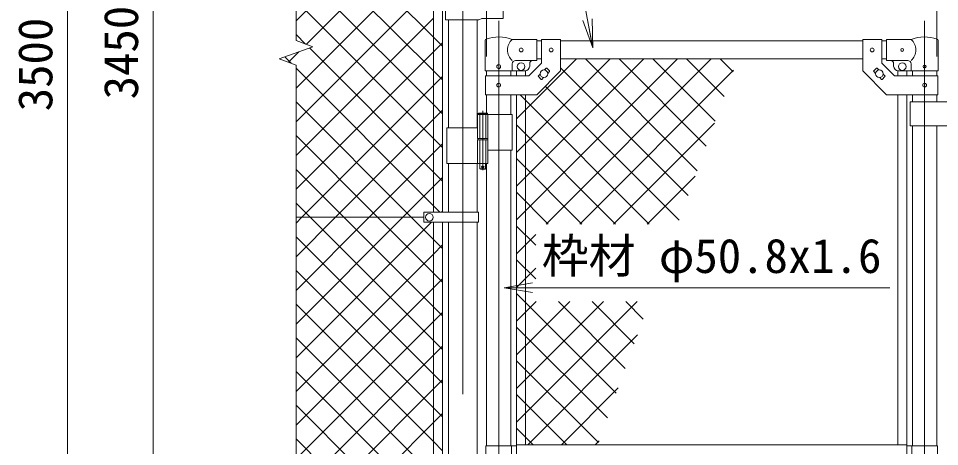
# Model space of a CAD drawing. Units: millimetres, scale not verified. Extents: x -6300 to 6300, y -4455 to 4455.
# Drawn here: x 176 to 2110, y 308 to 1207 of the extents above; entities that cross this region are included whole.
import ezdxf
from ezdxf.enums import TextEntityAlignment as Align

# ---------------------------------------------------------------- set-up
doc = ezdxf.new("R2010")
doc.units = ezdxf.units.MM
doc.header["$LTSCALE"] = 30
doc.linetypes.add('DASHED', pattern=[7.5, 6, -1.5])
doc.linetypes.add('USER1', pattern=[50.8, 31.75, -6.35, 6.35, -6.35])
for name, color, linetype, lineweight in [('0-1_D-BMK', 2, 'USER1', 13), ('0-2_D-STR1', 1, 'Continuous', 18), ('0-3_D-STR3', 3, 'Continuous', 13), ('0-7_D-STR-DIM', 7, 'Continuous', 9), ('0-8_0', 7, 'Continuous', 9), ('0-9_D-STR-TXT', 7, 'Continuous', 9), ('0-A_D-STR2', 7, 'Continuous', 9)]:
    doc.layers.add(name, color=color, linetype=linetype, lineweight=lineweight)
doc.styles.add('ＭＳ ゴシック', font='')
doc.styles.get('ＭＳ ゴシック').set_extended_font_data('MS Gothic')

# ---------------------------------------------------------------- blocks, each defined once
blk = doc.blocks.new('_Open')
at = {"layer": '0-8_0'}
blk.add_line((-30, 5), (0, 0), dxfattribs=at)
blk.add_lwpolyline([(-30, -5), (0, 0), (-30, 0)], dxfattribs=at)

msp = doc.modelspace()

# ---------------------------------------------------------------- linework, layer by layer
at = {"layer": '0-1_D-BMK'}
for p, q in [((1108.84, 2894.97), (1108.84, -1050.85)), ((1184.24, 1201.46), (1184.24, -636.94)), ((2078.44, 1201.46), (2078.44, -636.94)), ((1150.68, 1013.14), (1150.68, 888.26)), ((1154.31, 895.23), (1147.06, 895.23))]:
    msp.add_line(p, q, dxfattribs=at)
at = {"layer": '0-2_D-STR1'}
for p, q in [((1078.59, 1203.83), (1078.59, 977.23)), ((1139.09, 1203.83), (1139.09, 977.23)), ((1264.24, 1159.73), (1274.24, 1159.73)), ((1314.24, 1159.73), (1948.44, 1159.73)), ((1988.44, 1159.73), (1998.44, 1159.73)), ((1264.24, 1121.73), (1274.24, 1121.73)), ((1314.24, 1121.73), (1948.44, 1121.73)), ((1988.44, 1121.73), (1998.44, 1121.73)), ((1158.84, 1096.73), (1158.84, 1086.68)), ((1209.64, 1096.73), (1209.64, 1086.68)), ((2053.04, 1096.73), (2053.04, 1086.68)), ((2103.84, 1096.73), (2103.84, 1086.68)), ((1158.84, 1046.68), (1158.84, 1008.23)), ((1209.64, 1046.68), (1209.64, 1005.23)), ((2053.04, 1046.68), (2053.04, 1031.68)), ((2103.84, 1046.68), (2103.84, 1031.68)), ((2053.04, 981.68), (2053.04, 309.73)), ((2103.84, 981.68), (2103.84, 309.73)), ((1209.64, 930.23), (1209.64, 309.73)), ((1078.59, 902.23), (1078.59, 800.23)), ((1139.09, 902.23), (1139.09, 800.23)), ((1158.84, 902.23), (1158.84, 309.73)), ((1078.59, 779.23), (1078.59, 110.23)), ((1139.09, 779.23), (1139.09, 110.23))]:
    msp.add_line(p, q, dxfattribs=at)
at = {"layer": '0-3_D-STR3'}
for p, q in [((1047.34, 1469.43), (1047.34, 800.23)), ((1066.34, 1469.43), (1066.34, 800.23)), ((1072.74, 1253.83), (1072.74, 1203.83)), ((1193.84, 1206.83), (1193.84, 1250.83)), ((1072.74, 1203.83), (1142.64, 1203.83)), ((1148.64, 1206.83), (1142.64, 1203.83)), ((1148.64, 1206.83), (1193.84, 1206.83)), ((1264.24, 1162.73), (1212.79, 1162.73)), ((1264.24, 1162.73), (1264.24, 1118.73)), ((1274.24, 1162.93), (1274.24, 1113.24)), ((1274.24, 1162.93), (1314.24, 1162.93)), ((1314.24, 1162.93), (1314.24, 1096.68)), ((1948.44, 1162.93), (1948.44, 1096.68)), ((1988.44, 1162.93), (1948.44, 1162.93)), ((1988.44, 1162.93), (1988.44, 1113.24)), ((1998.44, 1162.73), (2049.89, 1162.73)), ((1998.44, 1162.73), (1998.44, 1118.73)), ((1155.69, 1096.73), (1155.69, 1160.42)), ((2106.99, 1096.73), (2106.99, 1160.42)), ((1212.79, 1096.73), (1212.79, 1111.73)), ((1264.24, 1118.73), (1219.79, 1118.73)), ((1247.67, 1086.68), (1274.24, 1113.24)), ((1249.24, 1111.73), (1249.24, 1106.73)), ((2015.01, 1086.68), (1988.44, 1113.24)), ((1998.44, 1118.73), (2042.89, 1118.73)), ((2013.44, 1111.73), (2013.44, 1106.73)), ((2049.89, 1096.73), (2049.89, 1111.73)), ((1155.69, 1096.73), (1212.79, 1096.73)), ((1156.54, 1086.68), (1247.67, 1086.68)), ((1156.54, 1086.68), (1156.54, 1046.68)), ((1212.79, 1096.73), (1239.24, 1096.73)), ((1221.74, 1096.73), (1221.74, 1086.68)), ((1240.74, 1096.73), (1240.74, 1086.68)), ((1267.58, 1086.08), (1271.29, 1089.8)), ((1267.58, 1084.67), (1273.23, 1079.01)), ((1280.12, 1098.63), (1283.84, 1102.34)), ((1285.25, 1102.34), (1290.91, 1096.69)), ((1287.19, 1091.56), (1290.91, 1095.27)), ((1977.43, 1102.34), (1971.78, 1096.69)), ((1975.49, 1091.56), (1971.78, 1095.27)), ((1982.56, 1098.63), (1978.85, 1102.34)), ((1995.11, 1084.67), (1989.45, 1079.01)), ((1995.11, 1086.08), (1991.39, 1089.8)), ((2106.14, 1086.68), (2015.01, 1086.68)), ((2021.94, 1096.73), (2021.94, 1086.68)), ((2049.89, 1096.73), (2023.44, 1096.73)), ((2040.94, 1096.73), (2040.94, 1086.68)), ((2106.99, 1096.73), (2049.89, 1096.73)), ((2106.14, 1086.68), (2106.14, 1046.68)), ((1274.65, 1079.01), (1278.36, 1082.72)), ((1988.04, 1079.01), (1984.32, 1082.72)), ((1221.74, 1046.68), (1221.74, 312.23)), ((1240.74, 1046.68), (1240.74, 312.23)), ((2021.94, 1046.68), (2021.94, 312.23)), ((2040.94, 1046.68), (2040.94, 312.23)), ((2168.24, 1031.68), (2048.24, 1031.68)), ((2048.24, 1031.68), (2048.24, 981.68)), ((1140.68, 1007.23), (1141.68, 1008.23)), ((1140.68, 1007.23), (1140.68, 1005.23)), ((1140.68, 1007.23), (1160.68, 1007.23)), ((1159.68, 1008.23), (1141.68, 1008.23)), ((1139.88, 1005.23), (1139.88, 955.23)), ((1212.79, 1005.23), (1139.88, 1005.23)), ((1161.48, 1005.23), (1161.48, 955.23)), ((1212.79, 1005.23), (1212.79, 930.23)), ((1139.88, 977.23), (1075.54, 977.23)), ((1075.54, 977.23), (1075.54, 902.23)), ((2168.24, 981.68), (2048.24, 981.68)), ((1161.48, 955.23), (1139.88, 955.23)), ((1161.48, 952.23), (1139.88, 952.23)), ((1139.88, 952.23), (1139.88, 902.23)), ((1140.18, 955.23), (1140.18, 952.23)), ((1161.18, 952.23), (1140.18, 952.23)), ((1161.18, 955.23), (1161.18, 952.23)), ((1161.48, 952.23), (1161.48, 902.23)), ((1212.79, 930.23), (1161.59, 930.23)), ((1161.48, 902.23), (1075.54, 902.23)), ((1145.68, 890.23), (1144.68, 891.23)), ((1155.68, 890.23), (1145.68, 890.23)), ((1155.68, 890.23), (1156.68, 891.23)), ((1156.68, 902.23), (1156.68, 891.23)), ((1026.84, 800.23), (1026.84, 779.23)), ((1141.64, 800.23), (1026.84, 800.23)), ((1141.64, 800.23), (1141.64, 779.23)), ((758.84, 789.73), (1026.84, 789.73)), ((1141.64, 779.23), (1026.84, 779.23)), ((1047.34, 779.23), (1047.34, 110.23)), ((1066.34, 779.23), (1066.34, 110.23)), ((1157.24, 309.73), (1157.24, 259.73)), ((1157.24, 309.73), (1221.34, 309.73)), ((1211.24, 309.73), (1211.24, 259.73)), ((2041.34, 312.23), (1221.34, 312.23)), ((1221.34, 257.23), (1221.34, 312.23)), ((2041.34, 291.23), (2041.34, 312.23)), ((2105.44, 309.73), (2041.34, 309.73)), ((2051.44, 309.73), (2051.44, 291.23)), ((2105.44, 309.73), (2105.44, 291.23))]:
    msp.add_line(p, q, dxfattribs=at)
at = {"layer": '0-3_D-STR3', "linetype": 'DASHED'}
for p, q in [((1144.38, 1005.23), (1144.38, 955.23)), ((1156.98, 1005.23), (1156.98, 955.23)), ((1144.38, 952.23), (1144.38, 902.23)), ((1156.98, 952.23), (1156.98, 902.23))]:
    msp.add_line(p, q, dxfattribs=at)
at = {"layer": '0-3_D-STR3'}
for points in [[(1156.54, 1046.68), (1264.24, 1046.68), (1314.24, 1096.68)], [(2106.14, 1046.68), (1998.44, 1046.68), (1948.44, 1096.68)], [(1159.68, 1008.23), (1160.68, 1007.23), (1160.68, 1005.23)], [(1144.68, 902.23), (1144.68, 891.23), (1156.68, 891.23)]]:
    msp.add_lwpolyline(points, dxfattribs=at)
for centre, radius in [((1231.24, 1140.73), 4), ((1294.24, 1140.68), 4), ((1968.44, 1140.68), 4), ((2031.44, 1140.73), 3), ((1184.24, 1105.73), 4), ((1231.24, 1105.73), 8), ((2031.44, 1105.73), 8), ((2078.44, 1105.73), 3), ((1279.24, 1090.68), 8), ((1983.44, 1090.68), 8), ((1184.24, 1066.68), 4), ((2078.44, 1066.68), 4), ((1150.68, 895.23), 2.5), ((1038.84, 789.73), 8)]:
    msp.add_circle(centre, radius, dxfattribs=at)
for centre, radius, start, end in [((1158.99, 1160.42), 3.3, 109.22051, 180), ((1184.24, 1087.99), 80, 69.0916, 109.22051), ((1230.99, 1140.73), 28.55, 129.59418, 230.40582), ((2078.44, 1087.99), 80, 70.77949, 110.9084), ((2031.7, 1140.73), 28.55, 309.59418, 50.40582), ((2103.69, 1160.42), 3.3, 0, 70.77949), ((1219.79, 1111.73), 7, 90, 180), ((1239.24, 1106.73), 10, 270, 0), ((1256.24, 1111.73), 7, 90, 180), ((1284.55, 1101.64), 1, 45, 135), ((1978.14, 1101.64), 1, 45, 135), ((2006.44, 1111.73), 7, 0, 90), ((2023.44, 1106.73), 10, 180, 270), ((2042.89, 1111.73), 7, 0, 90), ((1268.28, 1085.37), 1, 135, 225), ((1290.2, 1095.98), 1, 315, 45), ((1972.48, 1095.98), 1, 135, 225), ((1994.4, 1085.37), 1, 315, 45), ((1273.94, 1079.72), 1, 225, 315), ((1988.75, 1079.72), 1, 225, 315)]:
    msp.add_arc(centre, radius, start, end, dxfattribs=at)
at = {"layer": '0-7_D-STR-DIM'}
for p, q in [((1158.84, 1126.73), (1158.84, 3139.73)), ((2103.84, 1126.73), (2103.84, 3139.73)), ((2103.84, 1126.73), (2103.84, 3139.73)), ((758.84, 1160.38), (758.84, 2922.73)), ((278.84, -580.27), (278.84, 2799.73)), ((458.84, -530.27), (458.84, 2799.73)), ((723.6, 1121.9), (794.08, 1147.55)), ((794.08, 1147.55), (758.84, 1160.38)), ((758.84, 1109.07), (723.6, 1121.9)), ((758.84, -733.27), (758.84, 1109.07))]:
    msp.add_line(p, q, dxfattribs=at)
at = {"layer": '0-9_D-STR-TXT'}
for points in [[(1990.59, 1551.82), (1306.28, 1551.82), (1381.17, 1147.07)], [(2005.28, 641.81), (1479.04, 641.81), (1197.49, 641.81)]]:
    msp.add_lwpolyline(points, dxfattribs=at)
at = {"layer": '0-A_D-STR2'}
for p, q in [((758.84, 1201.79), (1026.48, 1469.43)), ((1047.34, 1167.37), (758.84, 1455.87)), ((1047.34, 1096.66), (758.84, 1385.16)), ((758.84, 1060.37), (1047.34, 1348.87)), ((1047.34, 1025.95), (758.84, 1314.45)), ((758.84, 989.66), (1047.34, 1278.16)), ((1047.34, 955.24), (758.84, 1243.74)), ((758.84, 918.95), (1047.34, 1207.45)), ((778.74, 1153.14), (758.84, 1173.03)), ((1066.34, 1148.37), (1047.34, 1167.37)), ((1047.34, 1136.74), (1066.34, 1155.74)), ((748.22, 1112.94), (735.08, 1126.08)), ((742.71, 1114.95), (764.57, 1136.81)), ((758.84, 848.24), (1047.34, 1136.74)), ((1221.74, 996.03), (1347.44, 1121.73)), ((1221.74, 925.32), (1418.15, 1121.73)), ((1221.74, 854.61), (1488.86, 1121.73)), ((1221.74, 783.9), (1559.57, 1121.73)), ((1284.02, 775.46), (1630.28, 1121.73)), ((1581.95, 835.34), (1314.24, 1103.04)), ((1600.79, 887.21), (1366.27, 1121.73)), ((1619.64, 939.07), (1436.98, 1121.73)), ((1638.48, 990.94), (1507.69, 1121.73)), ((1657.33, 1042.8), (1578.4, 1121.73)), ((1676.17, 1094.67), (1649.11, 1121.73)), ((1066.34, 1077.66), (1047.34, 1096.66)), ((1047.34, 1066.03), (1066.34, 1085.03)), ((1354.73, 775.46), (1677.45, 1098.19)), ((771.04, 789.73), (1047.34, 1066.03)), ((1563.1, 783.48), (1282.07, 1064.51)), ((1500.4, 775.46), (1229.19, 1046.68)), ((1000.73, 789.73), (758.84, 1031.61)), ((1066.34, 1006.95), (1047.34, 1025.95)), ((1047.34, 995.32), (1066.34, 1014.32)), ((841.75, 789.73), (1047.34, 995.32)), ((1425.44, 775.46), (1637.1, 987.12)), ((1429.69, 775.46), (1221.74, 983.41)), ((930.02, 789.73), (758.84, 960.9)), ((1066.34, 936.24), (1047.34, 955.24)), ((1047.34, 924.61), (1066.34, 943.61)), ((912.46, 789.73), (1047.34, 924.61)), ((1358.98, 775.46), (1221.74, 912.7)), ((859.3, 789.73), (758.84, 890.19)), ((1047.34, 853.9), (1066.34, 872.9)), ((1496.15, 775.46), (1596.74, 876.05)), ((983.17, 789.73), (1047.34, 853.9)), ((1288.27, 775.46), (1221.74, 841.99)), ((788.59, 789.73), (758.84, 819.48)), ((1064.38, 800.23), (1066.34, 802.19)), ((758.84, 777.53), (771.04, 789.73)), ((758.84, 706.82), (841.75, 789.73)), ((758.84, 636.11), (912.46, 789.73)), ((758.84, 565.4), (983.17, 789.73)), ((758.84, 494.69), (1043.38, 779.23)), ((1047.34, 530.98), (788.59, 789.73)), ((1047.34, 601.69), (859.3, 789.73)), ((1047.34, 672.4), (930.02, 789.73)), ((1047.34, 743.11), (1000.73, 789.73)), ((1262.22, 730.8), (1221.74, 771.28)), ((1047.34, 460.27), (758.84, 748.77)), ((1066.34, 724.11), (1047.34, 743.11)), ((1221.74, 713.19), (1262.22, 753.67)), ((1047.34, 712.47), (1066.34, 731.47)), ((758.84, 423.97), (1047.34, 712.47)), ((1262.22, 660.09), (1221.74, 700.57)), ((1047.34, 389.56), (758.84, 678.06)), ((1221.74, 642.48), (1262.22, 682.96)), ((1066.34, 653.4), (1047.34, 672.4)), ((1047.34, 641.76), (1066.34, 660.76)), ((758.84, 353.26), (1047.34, 641.76)), ((1431.18, 420.42), (1221.74, 629.86)), ((1047.34, 318.85), (758.84, 607.35)), ((1066.34, 582.69), (1047.34, 601.69)), ((1221.74, 571.77), (1262.55, 612.57)), ((1221.74, 501.06), (1333.26, 612.57)), ((1221.74, 430.35), (1403.97, 612.57)), ((1221.74, 359.64), (1474.68, 612.57)), ((1450.03, 472.28), (1309.74, 612.57)), ((1468.87, 524.15), (1380.45, 612.57)), ((1487.72, 576.01), (1451.16, 612.57)), ((1047.34, 571.05), (1066.34, 590.05)), ((758.84, 282.55), (1047.34, 571.05)), ((1412.34, 368.55), (1221.74, 559.15)), ((1245.04, 312.23), (1475.67, 542.85)), ((1047.34, 248.13), (758.84, 536.63)), ((1066.34, 511.98), (1047.34, 530.98)), ((1047.34, 500.34), (1066.34, 519.34)), ((758.84, 211.84), (1047.34, 500.34)), ((1393.49, 316.69), (1221.74, 488.44)), ((1047.34, 177.42), (758.84, 465.92)), ((1066.34, 441.27), (1047.34, 460.27)), ((1047.34, 429.63), (1066.34, 448.63)), ((758.84, 141.13), (1047.34, 429.63)), ((1315.75, 312.23), (1435.31, 431.79)), ((1327.24, 312.23), (1221.74, 417.73)), ((1043.83, 110.23), (758.84, 395.21)), ((1066.34, 370.56), (1047.34, 389.56)), ((1047.34, 358.92), (1066.34, 377.92)), ((788.15, 99.73), (1047.34, 358.92)), ((1256.53, 312.23), (1221.74, 347.02)), ((983.62, 99.73), (758.84, 324.5)), ((1066.34, 299.85), (1047.34, 318.85)), ((1386.47, 312.23), (1394.96, 320.72))]:
    msp.add_line(p, q, dxfattribs=at)
for points in [[(780.32, 1152.56), (1047.34, 1419.58), (1066.34, 1438.58)], [(1066.34, 865.53), (1047.34, 884.53), (786.93, 1144.95)], [(1060.94, 800.23), (1047.34, 813.82), (758.84, 1102.32)]]:
    msp.add_lwpolyline(points, dxfattribs=at)

# ---------------------------------------------------------------- block references
at = {"layer": '0-9_D-STR-TXT', "xscale": 2, "yscale": 2}
for p, rotation in [((1381.54, 1145.1), 280.48284), ((1195.49, 641.81), 180)]:
    msp.add_blockref('_Open', p, dxfattribs=dict(at, rotation=rotation))

# ---------------------------------------------------------------- texts
at = {"layer": '0-7_D-STR-DIM', "style": 'ＭＳ ゴシック'}
for s, p in [('3450', (448.72, 1037.04)), ('3500', (268.72, 1012.04))]:
    msp.add_text(s, height=72.14, rotation=90, dxfattribs=at).set_placement(p, align=Align.BOTTOM_LEFT)
at = {"layer": '0-9_D-STR-TXT', "style": 'ＭＳ ゴシック'}
msp.add_text('枠材 φ50.8x1.6', height=72.14, dxfattribs=at).set_placement((1274.65, 651.02), align=Align.BOTTOM_LEFT)

doc.saveas('drawing.dxf')
